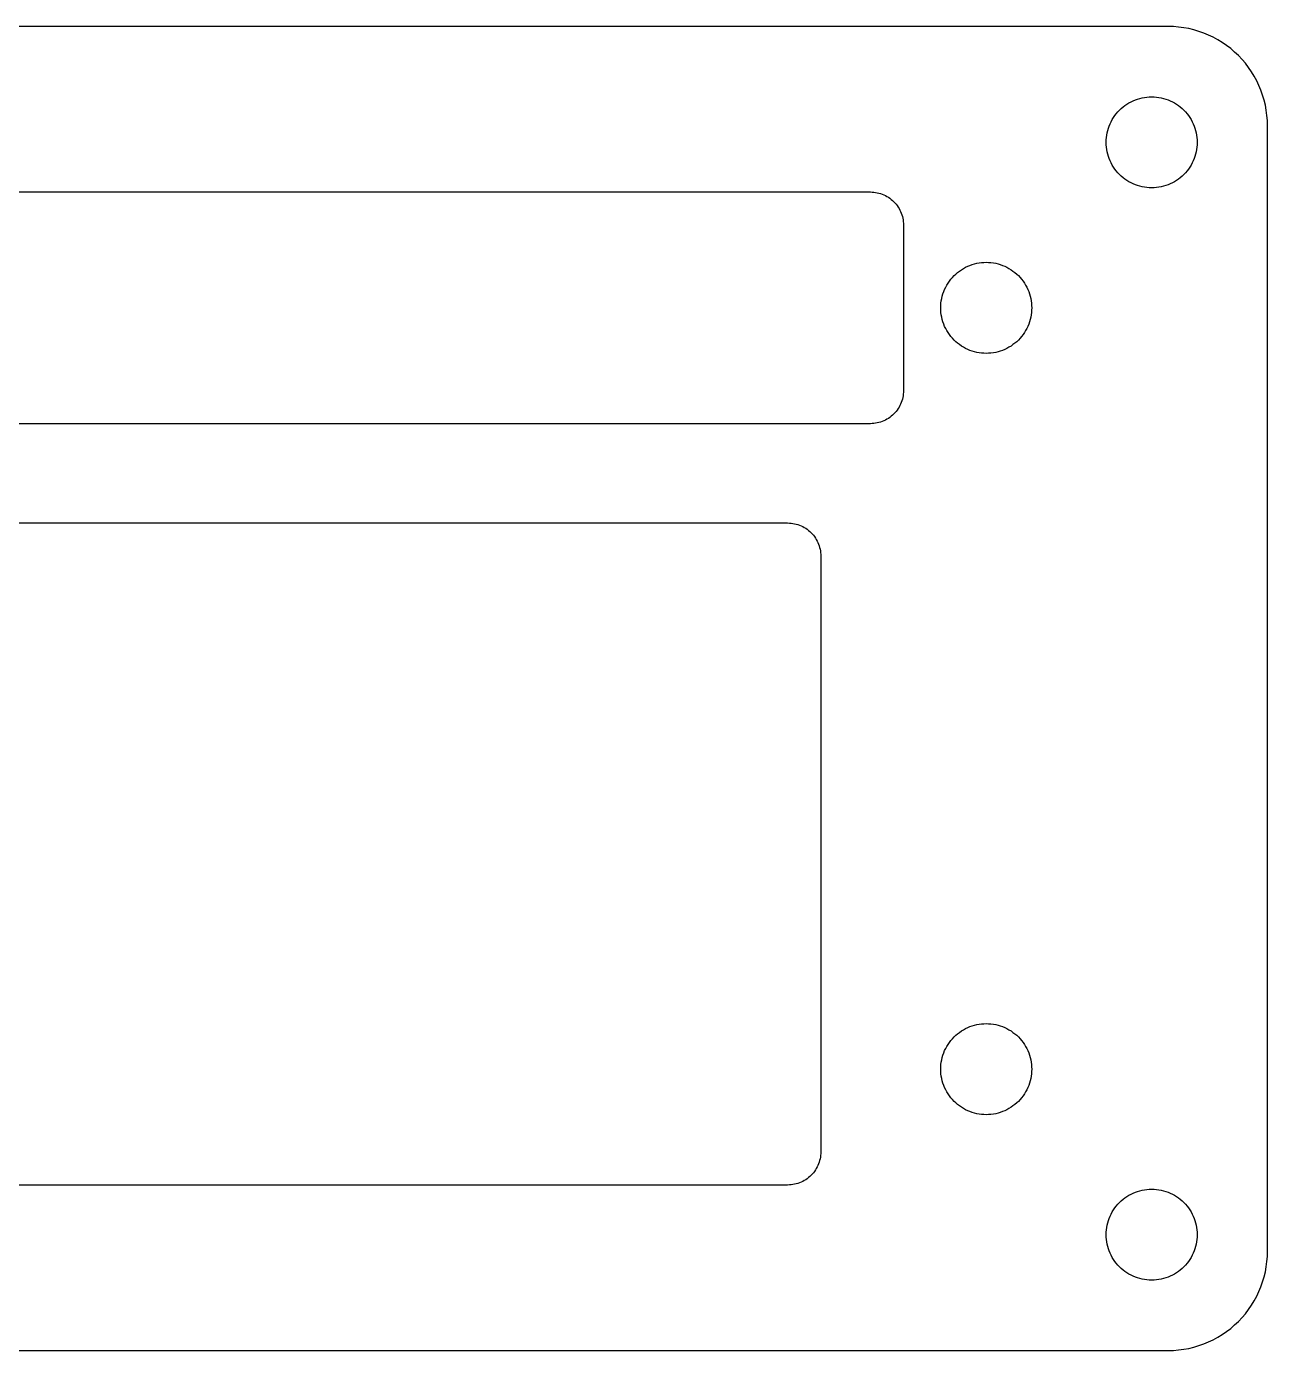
# Model space of a CAD drawing. Header units: metres. Extents: x -38 to 198, y -20 to 155.
# Drawn here: x 80 to 117.5, y 115 to 155 of the extents above; entities that cross this region are included whole.
import ezdxf

# ---------------------------------------------------------------- set-up
doc = ezdxf.new("R2010")
doc.units = ezdxf.units.M

msp = doc.modelspace()

# ---------------------------------------------------------------- linework, layer by layer
for p, q in [((114.5, 155), (45.5, 155)), ((114.657, 154.996), (114.5, 155)), ((114.814, 154.984), (114.657, 154.996)), ((114.969, 154.963), (114.814, 154.984)), ((115.124, 154.934), (114.969, 154.963)), ((115.276, 154.898), (115.124, 154.934)), ((115.427, 154.853), (115.276, 154.898)), ((115.575, 154.801), (115.427, 154.853)), ((115.72, 154.741), (115.575, 154.801)), ((115.862, 154.673), (115.72, 154.741)), ((116, 154.598), (115.862, 154.673)), ((116.134, 154.516), (116, 154.598)), ((116.263, 154.427), (116.134, 154.516)), ((116.388, 154.331), (116.263, 154.427)), ((116.507, 154.229), (116.388, 154.331)), ((116.621, 154.121), (116.507, 154.229)), ((116.729, 154.007), (116.621, 154.121)), ((116.831, 153.888), (116.729, 154.007)), ((116.927, 153.763), (116.831, 153.888)), ((117.016, 153.634), (116.927, 153.763)), ((117.098, 153.5), (117.016, 153.634)), ((117.173, 153.362), (117.098, 153.5)), ((117.241, 153.22), (117.173, 153.362)), ((117.301, 153.075), (117.241, 153.22)), ((113.507, 152.784), (113.575, 152.808)), ((113.575, 152.808), (113.644, 152.828)), ((113.644, 152.828), (113.714, 152.845)), ((113.714, 152.845), (113.785, 152.858)), ((113.785, 152.858), (113.856, 152.867)), ((113.856, 152.867), (113.928, 152.873)), ((113.928, 152.873), (114, 152.875)), ((114, 152.875), (114.072, 152.873)), ((114.072, 152.873), (114.144, 152.867)), ((114.144, 152.867), (114.215, 152.858)), ((114.215, 152.858), (114.286, 152.845)), ((114.286, 152.845), (114.356, 152.828)), ((114.356, 152.828), (114.425, 152.808)), ((114.425, 152.808), (114.493, 152.784)), ((117.353, 152.927), (117.301, 153.075)), ((117.398, 152.776), (117.353, 152.927)), ((112.931, 152.365), (112.978, 152.42)), ((112.978, 152.42), (113.028, 152.472)), ((113.028, 152.472), (113.08, 152.522)), ((113.08, 152.522), (113.135, 152.569)), ((113.135, 152.569), (113.192, 152.612)), ((113.192, 152.612), (113.251, 152.653)), ((113.251, 152.653), (113.312, 152.691)), ((113.312, 152.691), (113.376, 152.725)), ((113.376, 152.725), (113.441, 152.756)), ((113.441, 152.756), (113.507, 152.784)), ((114.493, 152.784), (114.559, 152.756)), ((114.559, 152.756), (114.624, 152.725)), ((114.624, 152.725), (114.688, 152.691)), ((114.688, 152.691), (114.749, 152.653)), ((114.749, 152.653), (114.808, 152.612)), ((114.808, 152.612), (114.865, 152.569)), ((114.865, 152.569), (114.92, 152.522)), ((114.92, 152.522), (114.972, 152.472)), ((114.972, 152.472), (115.022, 152.42)), ((115.022, 152.42), (115.069, 152.365)), ((117.434, 152.624), (117.398, 152.776)), ((117.463, 152.469), (117.434, 152.624)), ((117.484, 152.314), (117.463, 152.469)), ((112.716, 151.993), (112.744, 152.059)), ((112.744, 152.059), (112.775, 152.124)), ((112.775, 152.124), (112.809, 152.188)), ((112.809, 152.188), (112.847, 152.249)), ((112.847, 152.249), (112.888, 152.308)), ((112.888, 152.308), (112.931, 152.365)), ((115.069, 152.365), (115.112, 152.308)), ((115.112, 152.308), (115.153, 152.249)), ((115.153, 152.249), (115.191, 152.188)), ((115.191, 152.188), (115.225, 152.124)), ((115.225, 152.124), (115.256, 152.059)), ((115.256, 152.059), (115.284, 151.993)), ((117.496, 152.157), (117.484, 152.314)), ((117.5, 152), (117.496, 152.157)), ((117.5, 118), (117.5, 152)), ((112.627, 151.572), (112.633, 151.644)), ((112.633, 151.644), (112.642, 151.715)), ((112.642, 151.715), (112.655, 151.786)), ((112.655, 151.786), (112.672, 151.856)), ((112.672, 151.856), (112.692, 151.925)), ((112.692, 151.925), (112.716, 151.993)), ((115.284, 151.993), (115.308, 151.925)), ((115.308, 151.925), (115.328, 151.856)), ((115.328, 151.856), (115.345, 151.786)), ((115.345, 151.786), (115.358, 151.715)), ((115.358, 151.715), (115.367, 151.644)), ((115.367, 151.644), (115.373, 151.572)), ((112.625, 151.5), (112.627, 151.572)), ((112.627, 151.428), (112.625, 151.5)), ((112.633, 151.356), (112.627, 151.428)), ((112.642, 151.285), (112.633, 151.356)), ((112.655, 151.214), (112.642, 151.285)), ((112.672, 151.144), (112.655, 151.214)), ((115.345, 151.214), (115.328, 151.144)), ((115.358, 151.285), (115.345, 151.214)), ((115.367, 151.356), (115.358, 151.285)), ((115.373, 151.428), (115.367, 151.356)), ((115.373, 151.572), (115.375, 151.5)), ((115.375, 151.5), (115.373, 151.428)), ((112.692, 151.075), (112.672, 151.144)), ((112.716, 151.007), (112.692, 151.075)), ((112.744, 150.941), (112.716, 151.007)), ((112.775, 150.876), (112.744, 150.941)), ((112.809, 150.812), (112.775, 150.876)), ((112.847, 150.751), (112.809, 150.812)), ((115.191, 150.812), (115.153, 150.751)), ((115.225, 150.876), (115.191, 150.812)), ((115.256, 150.941), (115.225, 150.876)), ((115.284, 151.007), (115.256, 150.941)), ((115.308, 151.075), (115.284, 151.007)), ((115.328, 151.144), (115.308, 151.075)), ((112.888, 150.692), (112.847, 150.751)), ((112.931, 150.635), (112.888, 150.692)), ((112.978, 150.58), (112.931, 150.635)), ((113.028, 150.528), (112.978, 150.58)), ((113.08, 150.478), (113.028, 150.528)), ((113.135, 150.431), (113.08, 150.478)), ((113.192, 150.388), (113.135, 150.431)), ((114.865, 150.431), (114.808, 150.388)), ((114.92, 150.478), (114.865, 150.431)), ((114.972, 150.528), (114.92, 150.478)), ((115.022, 150.58), (114.972, 150.528)), ((115.069, 150.635), (115.022, 150.58)), ((115.112, 150.692), (115.069, 150.635)), ((115.153, 150.751), (115.112, 150.692)), ((54.5, 150), (105.5, 150)), ((105.5, 150), (105.552, 149.999)), ((113.251, 150.347), (113.192, 150.388)), ((113.312, 150.309), (113.251, 150.347)), ((113.376, 150.275), (113.312, 150.309)), ((113.441, 150.244), (113.376, 150.275)), ((113.507, 150.216), (113.441, 150.244)), ((113.575, 150.192), (113.507, 150.216)), ((113.644, 150.172), (113.575, 150.192)), ((113.714, 150.155), (113.644, 150.172)), ((113.785, 150.142), (113.714, 150.155)), ((113.856, 150.133), (113.785, 150.142)), ((113.928, 150.127), (113.856, 150.133)), ((114, 150.125), (113.928, 150.127)), ((114.072, 150.127), (114, 150.125)), ((114.144, 150.133), (114.072, 150.127)), ((114.215, 150.142), (114.144, 150.133)), ((114.286, 150.155), (114.215, 150.142)), ((114.356, 150.172), (114.286, 150.155)), ((114.425, 150.192), (114.356, 150.172)), ((114.493, 150.216), (114.425, 150.192)), ((114.559, 150.244), (114.493, 150.216)), ((114.624, 150.275), (114.559, 150.244)), ((114.688, 150.309), (114.624, 150.275)), ((114.749, 150.347), (114.688, 150.309)), ((114.808, 150.388), (114.749, 150.347)), ((105.552, 149.999), (105.605, 149.995)), ((105.605, 149.995), (105.656, 149.988)), ((105.656, 149.988), (105.708, 149.978)), ((105.708, 149.978), (105.759, 149.966)), ((105.759, 149.966), (105.809, 149.951)), ((105.809, 149.951), (105.858, 149.934)), ((105.858, 149.934), (105.907, 149.914)), ((105.907, 149.914), (105.954, 149.891)), ((105.954, 149.891), (106, 149.866)), ((106, 149.866), (106.045, 149.839)), ((106.045, 149.839), (106.088, 149.809)), ((106.088, 149.809), (106.129, 149.777)), ((106.129, 149.777), (106.169, 149.743)), ((106.169, 149.743), (106.207, 149.707)), ((106.207, 149.707), (106.243, 149.669)), ((106.243, 149.669), (106.277, 149.629)), ((106.277, 149.629), (106.309, 149.588)), ((106.309, 149.588), (106.339, 149.545)), ((106.339, 149.545), (106.366, 149.5)), ((106.366, 149.5), (106.391, 149.454)), ((106.391, 149.454), (106.414, 149.407)), ((106.414, 149.407), (106.434, 149.358)), ((106.434, 149.358), (106.451, 149.309)), ((106.451, 149.309), (106.466, 149.259)), ((106.466, 149.259), (106.478, 149.208)), ((106.478, 149.208), (106.488, 149.156)), ((106.488, 149.156), (106.495, 149.105)), ((106.495, 149.105), (106.499, 149.052)), ((106.499, 149.052), (106.5, 149)), ((106.5, 149), (106.5, 144)), ((108.135, 147.569), (108.192, 147.612)), ((108.192, 147.612), (108.251, 147.653)), ((108.251, 147.653), (108.312, 147.691)), ((108.312, 147.691), (108.376, 147.725)), ((108.376, 147.725), (108.441, 147.756)), ((108.441, 147.756), (108.507, 147.784)), ((108.507, 147.784), (108.575, 147.808)), ((108.575, 147.808), (108.644, 147.828)), ((108.644, 147.828), (108.714, 147.845)), ((108.714, 147.845), (108.785, 147.858)), ((108.785, 147.858), (108.856, 147.867)), ((108.856, 147.867), (108.928, 147.873)), ((108.928, 147.873), (109, 147.875)), ((109, 147.875), (109.072, 147.873)), ((109.072, 147.873), (109.144, 147.867)), ((109.144, 147.867), (109.215, 147.858)), ((109.215, 147.858), (109.286, 147.845)), ((109.286, 147.845), (109.356, 147.828)), ((109.356, 147.828), (109.425, 147.808)), ((109.425, 147.808), (109.493, 147.784)), ((109.493, 147.784), (109.559, 147.756)), ((109.559, 147.756), (109.624, 147.725)), ((109.624, 147.725), (109.688, 147.691)), ((109.688, 147.691), (109.749, 147.653)), ((109.749, 147.653), (109.808, 147.612)), ((109.808, 147.612), (109.865, 147.569)), ((107.809, 147.188), (107.847, 147.249)), ((107.847, 147.249), (107.888, 147.308)), ((107.888, 147.308), (107.931, 147.365)), ((107.931, 147.365), (107.978, 147.42)), ((107.978, 147.42), (108.028, 147.472)), ((108.028, 147.472), (108.08, 147.522)), ((108.08, 147.522), (108.135, 147.569)), ((109.865, 147.569), (109.92, 147.522)), ((109.92, 147.522), (109.972, 147.472)), ((109.972, 147.472), (110.022, 147.42)), ((110.022, 147.42), (110.069, 147.365)), ((110.069, 147.365), (110.112, 147.308)), ((110.112, 147.308), (110.153, 147.249)), ((110.153, 147.249), (110.191, 147.188)), ((107.655, 146.786), (107.672, 146.856)), ((107.672, 146.856), (107.692, 146.925)), ((107.692, 146.925), (107.716, 146.993)), ((107.716, 146.993), (107.744, 147.059)), ((107.744, 147.059), (107.775, 147.124)), ((107.775, 147.124), (107.809, 147.188)), ((110.191, 147.188), (110.225, 147.124)), ((110.225, 147.124), (110.256, 147.059)), ((110.256, 147.059), (110.284, 146.993)), ((110.284, 146.993), (110.308, 146.925)), ((110.308, 146.925), (110.328, 146.856)), ((110.328, 146.856), (110.345, 146.786)), ((107.625, 146.5), (107.627, 146.572)), ((107.627, 146.428), (107.625, 146.5)), ((107.627, 146.572), (107.633, 146.644)), ((107.633, 146.356), (107.627, 146.428)), ((107.633, 146.644), (107.642, 146.715)), ((107.642, 146.715), (107.655, 146.786)), ((110.345, 146.786), (110.358, 146.715)), ((110.358, 146.715), (110.367, 146.644)), ((110.367, 146.644), (110.373, 146.572)), ((110.373, 146.428), (110.367, 146.356)), ((110.373, 146.572), (110.375, 146.5)), ((110.375, 146.5), (110.373, 146.428)), ((107.642, 146.285), (107.633, 146.356)), ((107.655, 146.214), (107.642, 146.285)), ((107.672, 146.144), (107.655, 146.214)), ((107.692, 146.075), (107.672, 146.144)), ((107.716, 146.007), (107.692, 146.075)), ((107.744, 145.941), (107.716, 146.007)), ((110.284, 146.007), (110.256, 145.941)), ((110.308, 146.075), (110.284, 146.007)), ((110.328, 146.144), (110.308, 146.075)), ((110.345, 146.214), (110.328, 146.144)), ((110.358, 146.285), (110.345, 146.214)), ((110.367, 146.356), (110.358, 146.285)), ((107.775, 145.876), (107.744, 145.941)), ((107.809, 145.812), (107.775, 145.876)), ((107.847, 145.751), (107.809, 145.812)), ((107.888, 145.692), (107.847, 145.751)), ((107.931, 145.635), (107.888, 145.692)), ((107.978, 145.58), (107.931, 145.635)), ((110.069, 145.635), (110.022, 145.58)), ((110.112, 145.692), (110.069, 145.635)), ((110.153, 145.751), (110.112, 145.692)), ((110.191, 145.812), (110.153, 145.751)), ((110.225, 145.876), (110.191, 145.812)), ((110.256, 145.941), (110.225, 145.876)), ((108.028, 145.528), (107.978, 145.58)), ((108.08, 145.478), (108.028, 145.528)), ((108.135, 145.431), (108.08, 145.478)), ((108.192, 145.388), (108.135, 145.431)), ((108.251, 145.347), (108.192, 145.388)), ((108.312, 145.309), (108.251, 145.347)), ((108.376, 145.275), (108.312, 145.309)), ((108.441, 145.244), (108.376, 145.275)), ((108.507, 145.216), (108.441, 145.244)), ((108.575, 145.192), (108.507, 145.216)), ((109.493, 145.216), (109.425, 145.192)), ((109.559, 145.244), (109.493, 145.216)), ((109.624, 145.275), (109.559, 145.244)), ((109.688, 145.309), (109.624, 145.275)), ((109.749, 145.347), (109.688, 145.309)), ((109.808, 145.388), (109.749, 145.347)), ((109.865, 145.431), (109.808, 145.388)), ((109.92, 145.478), (109.865, 145.431)), ((109.972, 145.528), (109.92, 145.478)), ((110.022, 145.58), (109.972, 145.528)), ((108.644, 145.172), (108.575, 145.192)), ((108.714, 145.155), (108.644, 145.172)), ((108.785, 145.142), (108.714, 145.155)), ((108.856, 145.133), (108.785, 145.142)), ((108.928, 145.127), (108.856, 145.133)), ((109, 145.125), (108.928, 145.127)), ((109.072, 145.127), (109, 145.125)), ((109.144, 145.133), (109.072, 145.127)), ((109.215, 145.142), (109.144, 145.133)), ((109.286, 145.155), (109.215, 145.142)), ((109.356, 145.172), (109.286, 145.155)), ((109.425, 145.192), (109.356, 145.172)), ((106.5, 144), (106.499, 143.948)), ((106.434, 143.642), (106.414, 143.593)), ((106.451, 143.691), (106.434, 143.642)), ((106.466, 143.741), (106.451, 143.691)), ((106.478, 143.792), (106.466, 143.741)), ((106.488, 143.844), (106.478, 143.792)), ((106.495, 143.895), (106.488, 143.844)), ((106.499, 143.948), (106.495, 143.895)), ((106.129, 143.223), (106.088, 143.191)), ((106.169, 143.257), (106.129, 143.223)), ((106.207, 143.293), (106.169, 143.257)), ((106.243, 143.331), (106.207, 143.293)), ((106.277, 143.371), (106.243, 143.331)), ((106.309, 143.412), (106.277, 143.371)), ((106.339, 143.455), (106.309, 143.412)), ((106.366, 143.5), (106.339, 143.455)), ((106.391, 143.546), (106.366, 143.5)), ((106.414, 143.593), (106.391, 143.546)), ((105.5, 143), (54.5, 143)), ((105.552, 143.001), (105.5, 143)), ((105.605, 143.005), (105.552, 143.001)), ((105.656, 143.012), (105.605, 143.005)), ((105.708, 143.022), (105.656, 143.012)), ((105.759, 143.034), (105.708, 143.022)), ((105.809, 143.049), (105.759, 143.034)), ((105.858, 143.066), (105.809, 143.049)), ((105.907, 143.086), (105.858, 143.066)), ((105.954, 143.109), (105.907, 143.086)), ((106, 143.134), (105.954, 143.109)), ((106.045, 143.161), (106, 143.134)), ((106.088, 143.191), (106.045, 143.161)), ((57, 140), (103, 140)), ((103, 140), (103.052, 139.999)), ((103.052, 139.999), (103.105, 139.995)), ((103.105, 139.995), (103.156, 139.988)), ((103.156, 139.988), (103.208, 139.978)), ((103.208, 139.978), (103.259, 139.966)), ((103.259, 139.966), (103.309, 139.951)), ((103.309, 139.951), (103.358, 139.934)), ((103.358, 139.934), (103.407, 139.914)), ((103.407, 139.914), (103.454, 139.891)), ((103.454, 139.891), (103.5, 139.866)), ((103.5, 139.866), (103.545, 139.839)), ((103.545, 139.839), (103.588, 139.809)), ((103.588, 139.809), (103.629, 139.777)), ((103.629, 139.777), (103.669, 139.743)), ((103.669, 139.743), (103.707, 139.707)), ((103.707, 139.707), (103.743, 139.669)), ((103.743, 139.669), (103.777, 139.629)), ((103.777, 139.629), (103.809, 139.588)), ((103.809, 139.588), (103.839, 139.545)), ((103.839, 139.545), (103.866, 139.5)), ((103.866, 139.5), (103.891, 139.454)), ((103.891, 139.454), (103.914, 139.407)), ((103.914, 139.407), (103.934, 139.358)), ((103.934, 139.358), (103.951, 139.309)), ((103.951, 139.309), (103.966, 139.259)), ((103.966, 139.259), (103.978, 139.208)), ((103.978, 139.208), (103.988, 139.156)), ((103.988, 139.156), (103.995, 139.105)), ((103.995, 139.105), (103.999, 139.052)), ((103.999, 139.052), (104, 139)), ((104, 139), (104, 121)), ((108.507, 124.784), (108.575, 124.808)), ((108.575, 124.808), (108.644, 124.828)), ((108.644, 124.828), (108.714, 124.845)), ((108.714, 124.845), (108.785, 124.858)), ((108.785, 124.858), (108.856, 124.867)), ((108.856, 124.867), (108.928, 124.873)), ((108.928, 124.873), (109, 124.875)), ((109, 124.875), (109.072, 124.873)), ((109.072, 124.873), (109.144, 124.867)), ((109.144, 124.867), (109.215, 124.858)), ((109.215, 124.858), (109.286, 124.845)), ((109.286, 124.845), (109.356, 124.828)), ((109.356, 124.828), (109.425, 124.808)), ((109.425, 124.808), (109.493, 124.784)), ((107.931, 124.365), (107.978, 124.42)), ((107.978, 124.42), (108.028, 124.472)), ((108.028, 124.472), (108.08, 124.522)), ((108.08, 124.522), (108.135, 124.569)), ((108.135, 124.569), (108.192, 124.612)), ((108.192, 124.612), (108.251, 124.653)), ((108.251, 124.653), (108.312, 124.691)), ((108.312, 124.691), (108.376, 124.725)), ((108.376, 124.725), (108.441, 124.756)), ((108.441, 124.756), (108.507, 124.784)), ((109.493, 124.784), (109.559, 124.756)), ((109.559, 124.756), (109.624, 124.725)), ((109.624, 124.725), (109.688, 124.691)), ((109.688, 124.691), (109.749, 124.653)), ((109.749, 124.653), (109.808, 124.612)), ((109.808, 124.612), (109.865, 124.569)), ((109.865, 124.569), (109.92, 124.522)), ((109.92, 124.522), (109.972, 124.472)), ((109.972, 124.472), (110.022, 124.42)), ((110.022, 124.42), (110.069, 124.365)), ((107.716, 123.993), (107.744, 124.059)), ((107.744, 124.059), (107.775, 124.124)), ((107.775, 124.124), (107.809, 124.188)), ((107.809, 124.188), (107.847, 124.249)), ((107.847, 124.249), (107.888, 124.308)), ((107.888, 124.308), (107.931, 124.365)), ((110.069, 124.365), (110.112, 124.308)), ((110.112, 124.308), (110.153, 124.249)), ((110.153, 124.249), (110.191, 124.188)), ((110.191, 124.188), (110.225, 124.124)), ((110.225, 124.124), (110.256, 124.059)), ((110.256, 124.059), (110.284, 123.993)), ((107.627, 123.572), (107.633, 123.644)), ((107.633, 123.644), (107.642, 123.715)), ((107.642, 123.715), (107.655, 123.786)), ((107.655, 123.786), (107.672, 123.856)), ((107.672, 123.856), (107.692, 123.925)), ((107.692, 123.925), (107.716, 123.993)), ((110.284, 123.993), (110.308, 123.925)), ((110.308, 123.925), (110.328, 123.856)), ((110.328, 123.856), (110.345, 123.786)), ((110.345, 123.786), (110.358, 123.715)), ((110.358, 123.715), (110.367, 123.644)), ((110.367, 123.644), (110.373, 123.572)), ((107.625, 123.5), (107.627, 123.572)), ((107.627, 123.428), (107.625, 123.5)), ((107.633, 123.356), (107.627, 123.428)), ((107.642, 123.285), (107.633, 123.356)), ((107.655, 123.214), (107.642, 123.285)), ((107.672, 123.144), (107.655, 123.214)), ((110.345, 123.214), (110.328, 123.144)), ((110.358, 123.285), (110.345, 123.214)), ((110.367, 123.356), (110.358, 123.285)), ((110.373, 123.428), (110.367, 123.356)), ((110.373, 123.572), (110.375, 123.5)), ((110.375, 123.5), (110.373, 123.428)), ((107.692, 123.075), (107.672, 123.144)), ((107.716, 123.007), (107.692, 123.075)), ((107.744, 122.941), (107.716, 123.007)), ((107.775, 122.876), (107.744, 122.941)), ((107.809, 122.812), (107.775, 122.876)), ((107.847, 122.751), (107.809, 122.812)), ((110.191, 122.812), (110.153, 122.751)), ((110.225, 122.876), (110.191, 122.812)), ((110.256, 122.941), (110.225, 122.876)), ((110.284, 123.007), (110.256, 122.941)), ((110.308, 123.075), (110.284, 123.007)), ((110.328, 123.144), (110.308, 123.075)), ((107.888, 122.692), (107.847, 122.751)), ((107.931, 122.635), (107.888, 122.692)), ((107.978, 122.58), (107.931, 122.635)), ((108.028, 122.528), (107.978, 122.58)), ((108.08, 122.478), (108.028, 122.528)), ((108.135, 122.431), (108.08, 122.478)), ((108.192, 122.388), (108.135, 122.431)), ((109.865, 122.431), (109.808, 122.388)), ((109.92, 122.478), (109.865, 122.431)), ((109.972, 122.528), (109.92, 122.478)), ((110.022, 122.58), (109.972, 122.528)), ((110.069, 122.635), (110.022, 122.58)), ((110.112, 122.692), (110.069, 122.635)), ((110.153, 122.751), (110.112, 122.692)), ((108.251, 122.347), (108.192, 122.388)), ((108.312, 122.309), (108.251, 122.347)), ((108.376, 122.275), (108.312, 122.309)), ((108.441, 122.244), (108.376, 122.275)), ((108.507, 122.216), (108.441, 122.244)), ((108.575, 122.192), (108.507, 122.216)), ((108.644, 122.172), (108.575, 122.192)), ((108.714, 122.155), (108.644, 122.172)), ((108.785, 122.142), (108.714, 122.155)), ((108.856, 122.133), (108.785, 122.142)), ((108.928, 122.127), (108.856, 122.133)), ((109, 122.125), (108.928, 122.127)), ((109.072, 122.127), (109, 122.125)), ((109.144, 122.133), (109.072, 122.127)), ((109.215, 122.142), (109.144, 122.133)), ((109.286, 122.155), (109.215, 122.142)), ((109.356, 122.172), (109.286, 122.155)), ((109.425, 122.192), (109.356, 122.172)), ((109.493, 122.216), (109.425, 122.192)), ((109.559, 122.244), (109.493, 122.216)), ((109.624, 122.275), (109.559, 122.244)), ((109.688, 122.309), (109.624, 122.275)), ((109.749, 122.347), (109.688, 122.309)), ((109.808, 122.388), (109.749, 122.347)), ((103.988, 120.844), (103.978, 120.792)), ((103.995, 120.895), (103.988, 120.844)), ((103.999, 120.948), (103.995, 120.895)), ((104, 121), (103.999, 120.948)), ((103.809, 120.412), (103.777, 120.371)), ((103.839, 120.455), (103.809, 120.412)), ((103.866, 120.5), (103.839, 120.455)), ((103.891, 120.546), (103.866, 120.5)), ((103.914, 120.593), (103.891, 120.546)), ((103.934, 120.642), (103.914, 120.593)), ((103.951, 120.691), (103.934, 120.642)), ((103.966, 120.741), (103.951, 120.691)), ((103.978, 120.792), (103.966, 120.741)), ((103, 120), (57, 120)), ((103.052, 120.001), (103, 120)), ((103.105, 120.005), (103.052, 120.001)), ((103.156, 120.012), (103.105, 120.005)), ((103.208, 120.022), (103.156, 120.012)), ((103.259, 120.034), (103.208, 120.022)), ((103.309, 120.049), (103.259, 120.034)), ((103.358, 120.066), (103.309, 120.049)), ((103.407, 120.086), (103.358, 120.066)), ((103.454, 120.109), (103.407, 120.086)), ((103.5, 120.134), (103.454, 120.109)), ((103.545, 120.161), (103.5, 120.134)), ((103.588, 120.191), (103.545, 120.161)), ((103.629, 120.223), (103.588, 120.191)), ((103.669, 120.257), (103.629, 120.223)), ((103.707, 120.293), (103.669, 120.257)), ((103.743, 120.331), (103.707, 120.293)), ((103.777, 120.371), (103.743, 120.331)), ((113.135, 119.569), (113.192, 119.612)), ((113.192, 119.612), (113.251, 119.653)), ((113.251, 119.653), (113.312, 119.691)), ((113.312, 119.691), (113.376, 119.725)), ((113.376, 119.725), (113.441, 119.756)), ((113.441, 119.756), (113.507, 119.784)), ((113.507, 119.784), (113.575, 119.808)), ((113.575, 119.808), (113.644, 119.828)), ((113.644, 119.828), (113.714, 119.845)), ((113.714, 119.845), (113.785, 119.858)), ((113.785, 119.858), (113.856, 119.867)), ((113.856, 119.867), (113.928, 119.873)), ((113.928, 119.873), (114, 119.875)), ((114, 119.875), (114.072, 119.873)), ((114.072, 119.873), (114.144, 119.867)), ((114.144, 119.867), (114.215, 119.858)), ((114.215, 119.858), (114.286, 119.845)), ((114.286, 119.845), (114.356, 119.828)), ((114.356, 119.828), (114.425, 119.808)), ((114.425, 119.808), (114.493, 119.784)), ((114.493, 119.784), (114.559, 119.756)), ((114.559, 119.756), (114.624, 119.725)), ((114.624, 119.725), (114.688, 119.691)), ((114.688, 119.691), (114.749, 119.653)), ((114.749, 119.653), (114.808, 119.612)), ((114.808, 119.612), (114.865, 119.569)), ((112.809, 119.188), (112.847, 119.249)), ((112.847, 119.249), (112.888, 119.308)), ((112.888, 119.308), (112.931, 119.365)), ((112.931, 119.365), (112.978, 119.42)), ((112.978, 119.42), (113.028, 119.472)), ((113.028, 119.472), (113.08, 119.522)), ((113.08, 119.522), (113.135, 119.569)), ((114.865, 119.569), (114.92, 119.522)), ((114.92, 119.522), (114.972, 119.472)), ((114.972, 119.472), (115.022, 119.42)), ((115.022, 119.42), (115.069, 119.365)), ((115.069, 119.365), (115.112, 119.308)), ((115.112, 119.308), (115.153, 119.249)), ((115.153, 119.249), (115.191, 119.188)), ((112.655, 118.786), (112.672, 118.856)), ((112.672, 118.856), (112.692, 118.925)), ((112.692, 118.925), (112.716, 118.993)), ((112.716, 118.993), (112.744, 119.059)), ((112.744, 119.059), (112.775, 119.124)), ((112.775, 119.124), (112.809, 119.188)), ((115.191, 119.188), (115.225, 119.124)), ((115.225, 119.124), (115.256, 119.059)), ((115.256, 119.059), (115.284, 118.993)), ((115.284, 118.993), (115.308, 118.925)), ((115.308, 118.925), (115.328, 118.856)), ((115.328, 118.856), (115.345, 118.786)), ((112.625, 118.5), (112.627, 118.572)), ((112.627, 118.428), (112.625, 118.5)), ((112.627, 118.572), (112.633, 118.644)), ((112.633, 118.356), (112.627, 118.428)), ((112.633, 118.644), (112.642, 118.715)), ((112.642, 118.715), (112.655, 118.786)), ((115.345, 118.786), (115.358, 118.715)), ((115.358, 118.715), (115.367, 118.644)), ((115.367, 118.644), (115.373, 118.572)), ((115.373, 118.428), (115.367, 118.356)), ((115.373, 118.572), (115.375, 118.5)), ((115.375, 118.5), (115.373, 118.428)), ((112.642, 118.285), (112.633, 118.356)), ((112.655, 118.214), (112.642, 118.285)), ((112.672, 118.144), (112.655, 118.214)), ((112.692, 118.075), (112.672, 118.144)), ((112.716, 118.007), (112.692, 118.075)), ((112.744, 117.941), (112.716, 118.007)), ((115.284, 118.007), (115.256, 117.941)), ((115.308, 118.075), (115.284, 118.007)), ((115.328, 118.144), (115.308, 118.075)), ((115.345, 118.214), (115.328, 118.144)), ((115.358, 118.285), (115.345, 118.214)), ((115.367, 118.356), (115.358, 118.285)), ((117.496, 117.843), (117.5, 118)), ((112.775, 117.876), (112.744, 117.941)), ((112.809, 117.812), (112.775, 117.876)), ((112.847, 117.751), (112.809, 117.812)), ((112.888, 117.692), (112.847, 117.751)), ((112.931, 117.635), (112.888, 117.692)), ((112.978, 117.58), (112.931, 117.635)), ((115.069, 117.635), (115.022, 117.58)), ((115.112, 117.692), (115.069, 117.635)), ((115.153, 117.751), (115.112, 117.692)), ((115.191, 117.812), (115.153, 117.751)), ((115.225, 117.876), (115.191, 117.812)), ((115.256, 117.941), (115.225, 117.876)), ((117.463, 117.531), (117.484, 117.686)), ((117.484, 117.686), (117.496, 117.843)), ((113.028, 117.528), (112.978, 117.58)), ((113.08, 117.478), (113.028, 117.528)), ((113.135, 117.431), (113.08, 117.478)), ((113.192, 117.388), (113.135, 117.431)), ((113.251, 117.347), (113.192, 117.388)), ((113.312, 117.309), (113.251, 117.347)), ((113.376, 117.275), (113.312, 117.309)), ((113.441, 117.244), (113.376, 117.275)), ((113.507, 117.216), (113.441, 117.244)), ((113.575, 117.192), (113.507, 117.216)), ((114.493, 117.216), (114.425, 117.192)), ((114.559, 117.244), (114.493, 117.216)), ((114.624, 117.275), (114.559, 117.244)), ((114.688, 117.309), (114.624, 117.275)), ((114.749, 117.347), (114.688, 117.309)), ((114.808, 117.388), (114.749, 117.347)), ((114.865, 117.431), (114.808, 117.388)), ((114.92, 117.478), (114.865, 117.431)), ((114.972, 117.528), (114.92, 117.478)), ((115.022, 117.58), (114.972, 117.528)), ((117.353, 117.073), (117.398, 117.224)), ((117.398, 117.224), (117.434, 117.376)), ((117.434, 117.376), (117.463, 117.531)), ((113.644, 117.172), (113.575, 117.192)), ((113.714, 117.155), (113.644, 117.172)), ((113.785, 117.142), (113.714, 117.155)), ((113.856, 117.133), (113.785, 117.142)), ((113.928, 117.127), (113.856, 117.133)), ((114, 117.125), (113.928, 117.127)), ((114.072, 117.127), (114, 117.125)), ((114.144, 117.133), (114.072, 117.127)), ((114.215, 117.142), (114.144, 117.133)), ((114.286, 117.155), (114.215, 117.142)), ((114.356, 117.172), (114.286, 117.155)), ((114.425, 117.192), (114.356, 117.172)), ((117.241, 116.78), (117.301, 116.925)), ((117.301, 116.925), (117.353, 117.073)), ((117.016, 116.366), (117.098, 116.5)), ((117.098, 116.5), (117.173, 116.638)), ((117.173, 116.638), (117.241, 116.78)), ((116.729, 115.993), (116.831, 116.112)), ((116.831, 116.112), (116.927, 116.237)), ((116.927, 116.237), (117.016, 116.366)), ((116.263, 115.573), (116.388, 115.669)), ((116.388, 115.669), (116.507, 115.771)), ((116.507, 115.771), (116.621, 115.879)), ((116.621, 115.879), (116.729, 115.993)), ((115.575, 115.199), (115.72, 115.259)), ((115.72, 115.259), (115.862, 115.327)), ((115.862, 115.327), (116, 115.402)), ((116, 115.402), (116.134, 115.484)), ((116.134, 115.484), (116.263, 115.573)), ((45.5, 115), (114.5, 115)), ((114.5, 115), (114.657, 115.004)), ((114.657, 115.004), (114.814, 115.016)), ((114.814, 115.016), (114.969, 115.037)), ((114.969, 115.037), (115.124, 115.066)), ((115.124, 115.066), (115.276, 115.102)), ((115.276, 115.102), (115.427, 115.147)), ((115.427, 115.147), (115.575, 115.199))]:
    msp.add_line(p, q)

doc.saveas('drawing.dxf')
